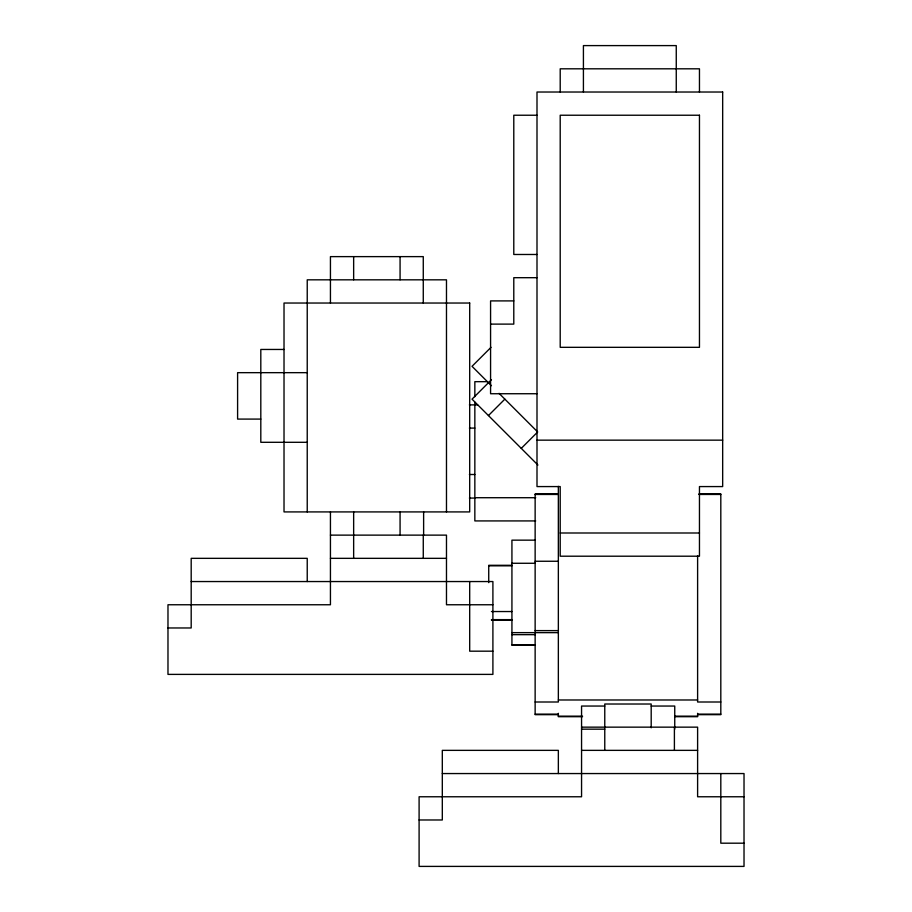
<?xml version="1.0" encoding="UTF-8"?>
<svg xmlns="http://www.w3.org/2000/svg" width="912" height="912" viewBox="0 0 912 912"><rect width="100%" height="100%" fill="white"/><g stroke="black" fill="none" stroke-linecap="round" stroke-linejoin="round"><path stroke-width="1.37" d="M491.044 347.312L472.028 366.316L491.431 385.719M491.443 379.734L472.028 399.148L537.92 465.029M488.444 415.553L504.849 399.148M521.265 448.373L537.681 431.969L499.058 393.346M536.997 115.231L513.787 115.231L513.787 254.482L536.997 254.482M536.997 277.693L513.787 277.693L513.787 324.113L490.576 324.113M513.787 300.903L490.576 300.903L490.576 393.733L536.997 393.733M284.02 349.456L260.809 349.456L260.809 442.297L307.23 442.297M307.23 372.666L237.599 372.666L237.599 419.087L260.809 419.087M487.589 381.672L474.844 381.672L474.844 396.686M469.384 404.882L477.683 404.882M469.384 428.093L474.844 428.093M536.997 440.154L722.669 440.154M469.384 474.502L474.844 474.502M558.349 493.916L535.139 493.916L535.139 714.666L558.349 714.666M698.968 493.916L720.811 493.916L720.811 714.666L697.612 714.666M535.139 494.452L558.349 494.452M698.968 494.452L720.811 494.452M474.844 497.713L535.697 497.713M469.384 498.066L474.844 498.066M535.697 520.923L474.844 520.923L474.844 402.146M560.207 532.996L699.458 532.996M330.44 535.127L446.481 535.127L446.481 604.759L492.902 604.759M535.139 540.155L511.928 540.155L511.928 645.308L535.139 645.308M330.44 558.338L446.481 558.338M535.139 561.256L558.349 561.256M511.928 563.274L535.139 563.274M511.928 565.303L488.729 565.303L488.729 582.643M488.729 565.828L511.928 565.828M191.189 581.548L492.902 581.548L492.902 674.39L167.979 674.39L167.979 604.759L330.44 604.759L330.44 511.917M491.454 611.542L511.928 611.542M491.454 619.636L511.928 619.636M491.454 620.16L511.928 620.16M167.979 627.969L191.189 627.969L191.189 558.338L307.23 558.338L307.23 581.548M535.139 630.614L558.349 630.614M511.928 632.643L558.349 632.643M511.928 634.661L535.139 634.661M511.928 644.773L535.139 644.773M492.902 651.179L469.691 651.179L469.691 581.548M558.349 699.983L697.612 699.983M535.139 702.001L558.349 702.001L558.349 486.347M720.811 702.001L697.612 702.001L697.612 555.59M604.77 706.048L581.56 706.048L581.56 796.769L419.098 796.769L419.098 866.4L744.021 866.4L744.021 773.558L442.309 773.558M651.191 706.048L674.743 706.048L674.743 729.167M535.139 714.142L558.349 714.142M697.612 714.142L720.811 714.142M558.349 716.159L582.506 716.159M674.869 716.159L697.612 716.159M582.506 716.695L558.349 716.695L558.349 713.332M674.869 716.695L697.612 716.695L697.612 713.332M581.56 727.149L697.612 727.149L697.612 796.769L744.021 796.769M581.56 729.167L604.77 729.167M581.56 750.359L697.612 750.359M419.098 819.979L442.309 819.979L442.309 750.359L558.349 750.359L558.349 773.558M744.021 843.19L720.811 843.19L720.811 773.558M699.458 92.021L699.458 68.81L560.207 68.81L560.207 92.021M676.259 92.021L676.259 45.6L583.418 45.6L583.418 92.021M674.401 727.149L674.401 750.359M651.191 727.81L651.191 704.018L604.77 704.018L604.77 750.359M446.481 511.917L446.481 279.824L307.23 279.824L307.23 511.917M423.624 511.917L423.624 535.127M423.271 303.035L423.271 256.625L330.44 256.625L330.44 303.035M423.271 535.127L423.271 558.338M400.072 256.625L400.072 279.824M400.072 511.917L400.072 535.127M353.651 256.625L353.651 279.824M353.651 511.917L353.651 558.338M722.669 92.021L536.997 92.021L536.997 486.575L560.207 486.575L560.207 556.206L699.458 556.206L699.458 486.575L722.669 486.575L722.669 92.021M699.458 115.231L560.207 115.231L560.207 347.324L699.458 347.324L699.458 115.231M469.691 303.035L284.02 303.035L284.02 511.917L469.691 511.917L469.691 303.035"/></g></svg>
